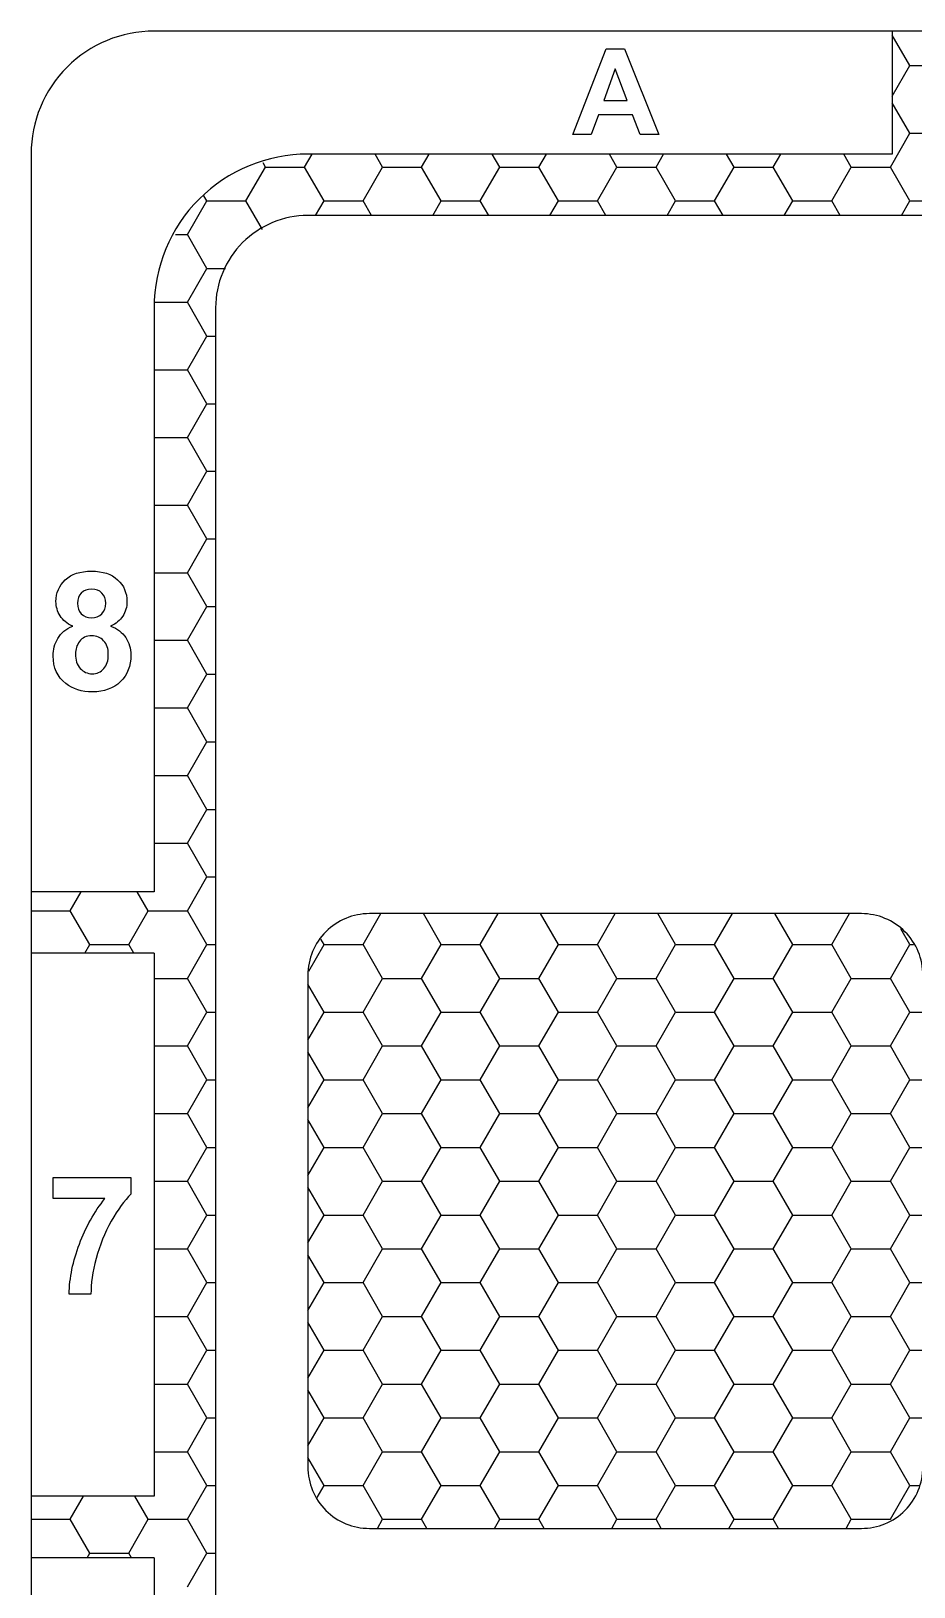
# Model space of a CAD drawing. Extents: x 0 to 11, y 0 to 11.
# Drawn here: x 0 to 1.794, y 7.836 to 11 of the extents above; entities that cross this region are included whole.
import ezdxf

# ---------------------------------------------------------------- set-up
doc = ezdxf.new("R2010")
doc.units = 0
doc.layers.get('0').update_dxf_attribs({"linetype": 'CONTINUOUS'})

msp = doc.modelspace()

# ---------------------------------------------------------------- linework, layer by layer
at = {"color": 7}
for p, q in [((10.75, 11), (0.25, 11)), ((1.75, 11), (1.75, 10.75)), ((1.1011, 10.7899), (1.1689, 10.964)), ((1.1689, 10.964), (1.2061, 10.964)), ((1.2061, 10.964), (1.2758, 10.7899)), ((1.1871, 10.9234), (1.1636, 10.8588)), ((1.2111, 10.8588), (1.1871, 10.9234)), ((1.1636, 10.8588), (1.2111, 10.8588)), ((1.1528, 10.8295), (1.1384, 10.7899)), ((1.2223, 10.8295), (1.1528, 10.8295)), ((1.2375, 10.7899), (1.2223, 10.8295)), ((1.1384, 10.7899), (1.1011, 10.7899)), ((1.2758, 10.7899), (1.2375, 10.7899)), ((0, 10.75), (0, 0.25)), ((1.75, 10.75), (0.5625, 10.75)), ((10.4375, 10.625), (0.5625, 10.625)), ((0.25, 10.4375), (0.25, 9.25)), ((0.375, 10.4375), (0.375, 0.5625)), ((0.0944, 9.8366), (0.0944, 9.8366)), ((0.0845, 9.7902), (0.0845, 9.7902)), ((0.0902, 9.7339), (0.0902, 9.7339)), ((0.25, 9.25), (0, 9.25)), ((1.6875, 9.2054), (0.6875, 9.2054)), ((0.25, 9.125), (0, 9.125)), ((0.25, 9.125), (0.25, 8.0208)), ((0.5625, 9.0804), (0.5625, 8.0804)), ((0.045, 8.6261), (0.045, 8.6686)), ((0.045, 8.6686), (0.2025, 8.6686)), ((0.2025, 8.6686), (0.2025, 8.635)), ((0.15, 8.6261), (0.045, 8.6261)), ((0.1216, 8.4317), (0.0772, 8.4317)), ((0.25, 8.0208), (0, 8.0208)), ((0.6875, 7.9554), (1.6875, 7.9554)), ((0.25, 7.8958), (0, 7.8958)), ((0.25, 7.8958), (0.25, 6.7917))]:
    msp.add_line(p, q, dxfattribs=at)
at = {"linetype": 'ByBlock'}
for p, q in [((1.7859, 10.9298), (1.75, 10.992)), ((1.75, 10.8675), (1.7859, 10.9298)), ((1.7859, 10.9298), (1.8653, 10.9298)), ((1.7859, 10.7923), (1.75, 10.8545)), ((1.7462, 10.7236), (1.7859, 10.7923)), ((1.7859, 10.7923), (1.8653, 10.7923)), ((0.4762, 10.7236), (0.4714, 10.7319)), ((0.5556, 10.7236), (0.5709, 10.75)), ((0.7144, 10.7236), (0.6991, 10.75)), ((0.7937, 10.7236), (0.809, 10.75)), ((0.9525, 10.7236), (0.9372, 10.75)), ((1.0319, 10.7236), (1.0471, 10.75)), ((1.1906, 10.7236), (1.1754, 10.75)), ((1.27, 10.7236), (1.2853, 10.75)), ((1.4287, 10.7236), (1.4135, 10.75)), ((1.5081, 10.7236), (1.5234, 10.75)), ((1.6669, 10.7236), (1.6516, 10.75)), ((0.4366, 10.6548), (0.4763, 10.7236)), ((0.4763, 10.7236), (0.5556, 10.7236)), ((0.5953, 10.6548), (0.5556, 10.7236)), ((0.6747, 10.6548), (0.7144, 10.7236)), ((0.7144, 10.7236), (0.7937, 10.7236)), ((0.8334, 10.6548), (0.7937, 10.7236)), ((0.9128, 10.6548), (0.9525, 10.7236)), ((0.9525, 10.7236), (1.0319, 10.7236)), ((1.0716, 10.6548), (1.0319, 10.7236)), ((1.1509, 10.6548), (1.1906, 10.7236)), ((1.1906, 10.7236), (1.27, 10.7236)), ((1.3097, 10.6548), (1.27, 10.7236)), ((1.3891, 10.6548), (1.4287, 10.7236)), ((1.4287, 10.7236), (1.5081, 10.7236)), ((1.5478, 10.6548), (1.5081, 10.7236)), ((1.6272, 10.6548), (1.6669, 10.7236)), ((1.6669, 10.7236), (1.7462, 10.7236)), ((1.7859, 10.6548), (1.7462, 10.7236)), ((0.3572, 10.6548), (0.3513, 10.665)), ((0.3175, 10.5861), (0.3572, 10.6548)), ((0.3572, 10.6548), (0.4366, 10.6548)), ((0.47, 10.5969), (0.4366, 10.6548)), ((0.5781, 10.625), (0.5953, 10.6548)), ((0.5953, 10.6548), (0.6747, 10.6548)), ((0.6919, 10.625), (0.6747, 10.6548)), ((0.8162, 10.625), (0.8334, 10.6548)), ((0.8334, 10.6548), (0.9128, 10.6548)), ((0.93, 10.625), (0.9128, 10.6548)), ((1.0543, 10.625), (1.0716, 10.6548)), ((1.0716, 10.6548), (1.1509, 10.6548)), ((1.1682, 10.625), (1.1509, 10.6548)), ((1.2925, 10.625), (1.3097, 10.6548)), ((1.3097, 10.6548), (1.3891, 10.6548)), ((1.4063, 10.625), (1.3891, 10.6548)), ((1.5306, 10.625), (1.5478, 10.6548)), ((1.5478, 10.6548), (1.6272, 10.6548)), ((1.6444, 10.625), (1.6272, 10.6548)), ((1.7687, 10.625), (1.7859, 10.6548)), ((1.7859, 10.6548), (1.8653, 10.6548)), ((0.2932, 10.5861), (0.3175, 10.5861)), ((0.3572, 10.5173), (0.3175, 10.5861)), ((0.3175, 10.4486), (0.3572, 10.5173)), ((0.3572, 10.5173), (0.3947, 10.5173)), ((0.2522, 10.4486), (0.3175, 10.4486)), ((0.3572, 10.3799), (0.3175, 10.4486)), ((0.3175, 10.3111), (0.3572, 10.3799)), ((0.3572, 10.3799), (0.375, 10.3799)), ((0.25, 10.3111), (0.3175, 10.3111)), ((0.3572, 10.2424), (0.3175, 10.3111)), ((0.3175, 10.1736), (0.3572, 10.2424)), ((0.3572, 10.2424), (0.375, 10.2424)), ((0.25, 10.1736), (0.3175, 10.1736)), ((0.3572, 10.1049), (0.3175, 10.1736)), ((0.3175, 10.0362), (0.3572, 10.1049)), ((0.3572, 10.1049), (0.375, 10.1049)), ((0.25, 10.0361), (0.3175, 10.0361)), ((0.3572, 9.9674), (0.3175, 10.0362)), ((0.3175, 9.8987), (0.3572, 9.9674)), ((0.3572, 9.9674), (0.375, 9.9674)), ((0.25, 9.8987), (0.3175, 9.8987)), ((0.3572, 9.8299), (0.3175, 9.8987)), ((0.3175, 9.7612), (0.3572, 9.8299)), ((0.3572, 9.8299), (0.375, 9.8299)), ((0.25, 9.7612), (0.3175, 9.7612)), ((0.3572, 9.6924), (0.3175, 9.7612)), ((0.3175, 9.6237), (0.3572, 9.6924)), ((0.3572, 9.6924), (0.375, 9.6924)), ((0.25, 9.6237), (0.3175, 9.6237)), ((0.3572, 9.555), (0.3175, 9.6237)), ((0.3175, 9.4862), (0.3572, 9.555)), ((0.3572, 9.555), (0.375, 9.555)), ((0.25, 9.4862), (0.3175, 9.4862)), ((0.3572, 9.4175), (0.3175, 9.4862)), ((0.3175, 9.3487), (0.3572, 9.4175)), ((0.3572, 9.4175), (0.375, 9.4175)), ((0.25, 9.3487), (0.3175, 9.3487)), ((0.3572, 9.28), (0.3175, 9.3487)), ((0.3175, 9.2113), (0.3572, 9.28)), ((0.3572, 9.28), (0.375, 9.28)), ((0.0794, 9.2113), (0.1017, 9.25)), ((0.2381, 9.2113), (0.2158, 9.25)), ((0, 9.2113), (0.0794, 9.2113)), ((0, 9.2113), (0, 9.2113)), ((0.1191, 9.1425), (0.0794, 9.2113)), ((0.1984, 9.1425), (0.2381, 9.2113)), ((0.2381, 9.2113), (0.3175, 9.2113)), ((0.3572, 9.1425), (0.3175, 9.2113)), ((0.6747, 9.1425), (0.711, 9.2054)), ((0.8334, 9.1425), (0.7972, 9.2054)), ((0.9128, 9.1425), (0.9491, 9.2054)), ((1.0716, 9.1425), (1.0353, 9.2054)), ((1.1509, 9.1425), (1.1872, 9.2054)), ((1.3097, 9.1425), (1.2734, 9.2054)), ((1.3891, 9.1425), (1.4253, 9.2054)), ((1.5478, 9.1425), (1.5115, 9.2054)), ((1.6272, 9.1425), (1.6635, 9.2054)), ((0.5953, 9.1425), (0.589, 9.1535)), ((1.7859, 9.1425), (1.7676, 9.1743)), ((0.1089, 9.125), (0.1191, 9.1425)), ((0.1191, 9.1425), (0.1984, 9.1425)), ((0.2086, 9.125), (0.1984, 9.1425)), ((0.3175, 9.0738), (0.3572, 9.1425)), ((0.3572, 9.1425), (0.375, 9.1425)), ((0.5641, 9.0885), (0.5953, 9.1425)), ((0.5953, 9.1425), (0.6747, 9.1425)), ((0.7144, 9.0738), (0.6747, 9.1425)), ((0.7937, 9.0738), (0.8334, 9.1425)), ((0.8334, 9.1425), (0.9128, 9.1425)), ((0.9525, 9.0738), (0.9128, 9.1425)), ((1.0319, 9.0738), (1.0716, 9.1425)), ((1.0716, 9.1425), (1.1509, 9.1425)), ((1.1906, 9.0738), (1.1509, 9.1425)), ((1.27, 9.0738), (1.3097, 9.1425)), ((1.3097, 9.1425), (1.3891, 9.1425)), ((1.4287, 9.0738), (1.3891, 9.1425)), ((1.5081, 9.0738), (1.5478, 9.1425)), ((1.5478, 9.1425), (1.6272, 9.1425)), ((1.6669, 9.0738), (1.6272, 9.1425)), ((1.7462, 9.0738), (1.7859, 9.1425)), ((1.7859, 9.1425), (1.7934, 9.1425)), ((0.25, 9.0738), (0.3175, 9.0738)), ((0.3572, 9.005), (0.3175, 9.0738)), ((0.5953, 9.005), (0.5625, 9.0619)), ((0.6747, 9.005), (0.7144, 9.0738)), ((0.7144, 9.0738), (0.7937, 9.0738)), ((0.8334, 9.005), (0.7937, 9.0738)), ((0.9128, 9.005), (0.9525, 9.0738)), ((0.9525, 9.0738), (1.0319, 9.0738)), ((1.0716, 9.005), (1.0319, 9.0738)), ((1.1509, 9.005), (1.1906, 9.0738)), ((1.1906, 9.0738), (1.27, 9.0738)), ((1.3097, 9.005), (1.27, 9.0738)), ((1.3891, 9.005), (1.4287, 9.0738)), ((1.4287, 9.0738), (1.5081, 9.0738)), ((1.5478, 9.005), (1.5081, 9.0738)), ((1.6272, 9.005), (1.6669, 9.0738)), ((1.6669, 9.0738), (1.7462, 9.0738)), ((1.7859, 9.005), (1.7462, 9.0738)), ((0.3175, 8.9363), (0.3572, 9.005)), ((0.3572, 9.005), (0.375, 9.005)), ((0.5625, 8.9482), (0.5953, 9.005)), ((0.5953, 9.005), (0.6747, 9.005)), ((0.7144, 8.9363), (0.6747, 9.005)), ((0.7937, 8.9363), (0.8334, 9.005)), ((0.8334, 9.005), (0.9128, 9.005)), ((0.9525, 8.9363), (0.9128, 9.005)), ((1.0319, 8.9363), (1.0716, 9.005)), ((1.0716, 9.005), (1.1509, 9.005)), ((1.1906, 8.9363), (1.1509, 9.005)), ((1.27, 8.9363), (1.3097, 9.005)), ((1.3097, 9.005), (1.3891, 9.005)), ((1.4287, 8.9363), (1.3891, 9.005)), ((1.5081, 8.9363), (1.5478, 9.005)), ((1.5478, 9.005), (1.6272, 9.005)), ((1.6669, 8.9363), (1.6272, 9.005)), ((1.7462, 8.9363), (1.7859, 9.005)), ((1.7859, 9.005), (1.8125, 9.005)), ((0.25, 8.9363), (0.3175, 8.9363)), ((0.3572, 8.8676), (0.3175, 8.9363)), ((0.5953, 8.8676), (0.5625, 8.9244)), ((0.6747, 8.8676), (0.7144, 8.9363)), ((0.7144, 8.9363), (0.7937, 8.9363)), ((0.8334, 8.8676), (0.7937, 8.9363)), ((0.9128, 8.8676), (0.9525, 8.9363)), ((0.9525, 8.9363), (1.0319, 8.9363)), ((1.0716, 8.8676), (1.0319, 8.9363)), ((1.1509, 8.8676), (1.1906, 8.9363)), ((1.1906, 8.9363), (1.27, 8.9363)), ((1.3097, 8.8676), (1.27, 8.9363)), ((1.3891, 8.8676), (1.4287, 8.9363)), ((1.4287, 8.9363), (1.5081, 8.9363)), ((1.5478, 8.8676), (1.5081, 8.9363)), ((1.6272, 8.8676), (1.6669, 8.9363)), ((1.6669, 8.9363), (1.7462, 8.9363)), ((1.7859, 8.8676), (1.7462, 8.9363)), ((0.3175, 8.7988), (0.3572, 8.8676)), ((0.3572, 8.8676), (0.375, 8.8676)), ((0.5625, 8.8107), (0.5953, 8.8676)), ((0.5953, 8.8676), (0.6747, 8.8676)), ((0.7144, 8.7988), (0.6747, 8.8676)), ((0.7937, 8.7988), (0.8334, 8.8676)), ((0.8334, 8.8676), (0.9128, 8.8676)), ((0.9525, 8.7988), (0.9128, 8.8676)), ((1.0319, 8.7988), (1.0716, 8.8676)), ((1.0716, 8.8676), (1.1509, 8.8676)), ((1.1906, 8.7988), (1.1509, 8.8676)), ((1.27, 8.7988), (1.3097, 8.8676)), ((1.3097, 8.8676), (1.3891, 8.8676)), ((1.4287, 8.7988), (1.3891, 8.8676)), ((1.5081, 8.7988), (1.5478, 8.8676)), ((1.5478, 8.8676), (1.6272, 8.8676)), ((1.6669, 8.7988), (1.6272, 8.8676)), ((1.7462, 8.7988), (1.7859, 8.8676)), ((1.7859, 8.8676), (1.8125, 8.8676)), ((0.25, 8.7988), (0.3175, 8.7988)), ((0.3572, 8.7301), (0.3175, 8.7988)), ((0.6747, 8.7301), (0.7144, 8.7988)), ((0.7144, 8.7988), (0.7937, 8.7988)), ((0.8334, 8.7301), (0.7937, 8.7988)), ((0.9128, 8.7301), (0.9525, 8.7988)), ((0.9525, 8.7988), (1.0319, 8.7988)), ((1.0716, 8.7301), (1.0319, 8.7988)), ((1.1509, 8.7301), (1.1906, 8.7988)), ((1.1906, 8.7988), (1.27, 8.7988)), ((1.3097, 8.7301), (1.27, 8.7988)), ((1.3891, 8.7301), (1.4287, 8.7988)), ((1.4287, 8.7988), (1.5081, 8.7988)), ((1.5478, 8.7301), (1.5081, 8.7988)), ((1.6272, 8.7301), (1.6669, 8.7988)), ((1.6669, 8.7988), (1.7462, 8.7988)), ((1.7859, 8.7301), (1.7462, 8.7988)), ((0.5953, 8.7301), (0.5625, 8.7869)), ((0.3175, 8.6613), (0.3572, 8.7301)), ((0.3572, 8.7301), (0.375, 8.7301)), ((0.5625, 8.6732), (0.5953, 8.7301)), ((0.5953, 8.7301), (0.6747, 8.7301)), ((0.7144, 8.6613), (0.6747, 8.7301)), ((0.7937, 8.6613), (0.8334, 8.7301)), ((0.8334, 8.7301), (0.9128, 8.7301)), ((0.9525, 8.6613), (0.9128, 8.7301)), ((1.0319, 8.6613), (1.0716, 8.7301)), ((1.0716, 8.7301), (1.1509, 8.7301)), ((1.1906, 8.6613), (1.1509, 8.7301)), ((1.27, 8.6613), (1.3097, 8.7301)), ((1.3097, 8.7301), (1.3891, 8.7301)), ((1.4287, 8.6613), (1.3891, 8.7301)), ((1.5081, 8.6613), (1.5478, 8.7301)), ((1.5478, 8.7301), (1.6272, 8.7301)), ((1.6669, 8.6613), (1.6272, 8.7301)), ((1.7462, 8.6613), (1.7859, 8.7301)), ((1.7859, 8.7301), (1.8125, 8.7301)), ((0.25, 8.6613), (0.3175, 8.6613)), ((0.3572, 8.5926), (0.3175, 8.6613)), ((0.5953, 8.5926), (0.5625, 8.6494)), ((0.6747, 8.5926), (0.7144, 8.6613)), ((0.7144, 8.6613), (0.7937, 8.6613)), ((0.8334, 8.5926), (0.7937, 8.6613)), ((0.9128, 8.5926), (0.9525, 8.6613)), ((0.9525, 8.6613), (1.0319, 8.6613)), ((1.0716, 8.5926), (1.0319, 8.6613)), ((1.1509, 8.5926), (1.1906, 8.6613)), ((1.1906, 8.6613), (1.27, 8.6613)), ((1.3097, 8.5926), (1.27, 8.6613)), ((1.3891, 8.5926), (1.4287, 8.6613)), ((1.4287, 8.6613), (1.5081, 8.6613)), ((1.5478, 8.5926), (1.5081, 8.6613)), ((1.6272, 8.5926), (1.6669, 8.6613)), ((1.6669, 8.6613), (1.7462, 8.6613)), ((1.7859, 8.5926), (1.7462, 8.6613)), ((0.3175, 8.5239), (0.3572, 8.5926)), ((0.3572, 8.5926), (0.375, 8.5926)), ((0.5625, 8.5358), (0.5953, 8.5926)), ((0.5953, 8.5926), (0.6747, 8.5926)), ((0.7144, 8.5239), (0.6747, 8.5926)), ((0.7937, 8.5239), (0.8334, 8.5926)), ((0.8334, 8.5926), (0.9128, 8.5926)), ((0.9525, 8.5239), (0.9128, 8.5926)), ((1.0319, 8.5239), (1.0716, 8.5926)), ((1.0716, 8.5926), (1.1509, 8.5926)), ((1.1906, 8.5239), (1.1509, 8.5926)), ((1.27, 8.5239), (1.3097, 8.5926)), ((1.3097, 8.5926), (1.3891, 8.5926)), ((1.4287, 8.5239), (1.3891, 8.5926)), ((1.5081, 8.5239), (1.5478, 8.5926)), ((1.5478, 8.5926), (1.6272, 8.5926)), ((1.6669, 8.5239), (1.6272, 8.5926)), ((1.7462, 8.5239), (1.7859, 8.5926)), ((1.7859, 8.5926), (1.8125, 8.5926)), ((0.25, 8.5239), (0.3175, 8.5239)), ((0.3572, 8.4551), (0.3175, 8.5239)), ((0.5953, 8.4551), (0.5625, 8.5119)), ((0.6747, 8.4551), (0.7144, 8.5239)), ((0.7144, 8.5239), (0.7937, 8.5239)), ((0.8334, 8.4551), (0.7937, 8.5239)), ((0.9128, 8.4551), (0.9525, 8.5239)), ((0.9525, 8.5239), (1.0319, 8.5239)), ((1.0716, 8.4551), (1.0319, 8.5239)), ((1.1509, 8.4551), (1.1906, 8.5239)), ((1.1906, 8.5239), (1.27, 8.5239)), ((1.3097, 8.4551), (1.27, 8.5239)), ((1.3891, 8.4551), (1.4287, 8.5239)), ((1.4287, 8.5239), (1.5081, 8.5239)), ((1.5478, 8.4551), (1.5081, 8.5239)), ((1.6272, 8.4551), (1.6669, 8.5239)), ((1.6669, 8.5239), (1.7462, 8.5239)), ((1.7859, 8.4551), (1.7462, 8.5239)), ((0.3175, 8.3864), (0.3572, 8.4551)), ((0.3572, 8.4551), (0.375, 8.4551)), ((0.5625, 8.3983), (0.5953, 8.4551)), ((0.5953, 8.4551), (0.6747, 8.4551)), ((0.7144, 8.3864), (0.6747, 8.4551)), ((0.7937, 8.3864), (0.8334, 8.4551)), ((0.8334, 8.4551), (0.9128, 8.4551)), ((0.9525, 8.3864), (0.9128, 8.4551)), ((1.0319, 8.3864), (1.0716, 8.4551)), ((1.0716, 8.4551), (1.1509, 8.4551)), ((1.1906, 8.3864), (1.1509, 8.4551)), ((1.27, 8.3864), (1.3097, 8.4551)), ((1.3097, 8.4551), (1.3891, 8.4551)), ((1.4287, 8.3864), (1.3891, 8.4551)), ((1.5081, 8.3864), (1.5478, 8.4551)), ((1.5478, 8.4551), (1.6272, 8.4551)), ((1.6669, 8.3864), (1.6272, 8.4551)), ((1.7462, 8.3864), (1.7859, 8.4551)), ((1.7859, 8.4551), (1.8125, 8.4551)), ((0.25, 8.3864), (0.3175, 8.3864)), ((0.3572, 8.3176), (0.3175, 8.3864)), ((0.6747, 8.3176), (0.7144, 8.3864)), ((0.7144, 8.3864), (0.7937, 8.3864)), ((0.8334, 8.3176), (0.7937, 8.3864)), ((0.9128, 8.3176), (0.9525, 8.3864)), ((0.9525, 8.3864), (1.0319, 8.3864)), ((1.0716, 8.3176), (1.0319, 8.3864)), ((1.1509, 8.3176), (1.1906, 8.3864)), ((1.1906, 8.3864), (1.27, 8.3864)), ((1.3097, 8.3176), (1.27, 8.3864)), ((1.3891, 8.3176), (1.4287, 8.3864)), ((1.4287, 8.3864), (1.5081, 8.3864)), ((1.5478, 8.3176), (1.5081, 8.3864)), ((1.6272, 8.3176), (1.6669, 8.3864)), ((1.6669, 8.3864), (1.7462, 8.3864)), ((1.7859, 8.3176), (1.7462, 8.3864)), ((0.5953, 8.3176), (0.5625, 8.3745)), ((0.3175, 8.2489), (0.3572, 8.3176)), ((0.3572, 8.3176), (0.375, 8.3176)), ((0.5625, 8.2608), (0.5953, 8.3176)), ((0.5953, 8.3176), (0.6747, 8.3176)), ((0.7144, 8.2489), (0.6747, 8.3176)), ((0.7937, 8.2489), (0.8334, 8.3176)), ((0.8334, 8.3176), (0.9128, 8.3176)), ((0.9525, 8.2489), (0.9128, 8.3176)), ((1.0319, 8.2489), (1.0716, 8.3176)), ((1.0716, 8.3176), (1.1509, 8.3176)), ((1.1906, 8.2489), (1.1509, 8.3176)), ((1.27, 8.2489), (1.3097, 8.3176)), ((1.3097, 8.3176), (1.3891, 8.3176)), ((1.4287, 8.2489), (1.3891, 8.3176)), ((1.5081, 8.2489), (1.5478, 8.3176)), ((1.5478, 8.3176), (1.6272, 8.3176)), ((1.6669, 8.2489), (1.6272, 8.3176)), ((1.7462, 8.2489), (1.7859, 8.3176)), ((1.7859, 8.3176), (1.8125, 8.3176)), ((0.25, 8.2489), (0.3175, 8.2489)), ((0.3572, 8.1802), (0.3175, 8.2489)), ((0.5953, 8.1802), (0.5625, 8.237)), ((0.6747, 8.1802), (0.7144, 8.2489)), ((0.7144, 8.2489), (0.7937, 8.2489)), ((0.8334, 8.1802), (0.7937, 8.2489)), ((0.9128, 8.1802), (0.9525, 8.2489)), ((0.9525, 8.2489), (1.0319, 8.2489)), ((1.0716, 8.1802), (1.0319, 8.2489)), ((1.1509, 8.1802), (1.1906, 8.2489)), ((1.1906, 8.2489), (1.27, 8.2489)), ((1.3097, 8.1802), (1.27, 8.2489)), ((1.3891, 8.1802), (1.4287, 8.2489)), ((1.4287, 8.2489), (1.5081, 8.2489)), ((1.5478, 8.1802), (1.5081, 8.2489)), ((1.6272, 8.1802), (1.6669, 8.2489)), ((1.6669, 8.2489), (1.7462, 8.2489)), ((1.7859, 8.1802), (1.7462, 8.2489)), ((0.3175, 8.1114), (0.3572, 8.1802)), ((0.3572, 8.1801), (0.375, 8.1801)), ((0.5625, 8.1233), (0.5953, 8.1802)), ((0.5953, 8.1801), (0.6747, 8.1801)), ((0.7144, 8.1114), (0.6747, 8.1802)), ((0.7937, 8.1114), (0.8334, 8.1802)), ((0.8334, 8.1801), (0.9128, 8.1801)), ((0.9525, 8.1114), (0.9128, 8.1802)), ((1.0319, 8.1114), (1.0716, 8.1802)), ((1.0716, 8.1801), (1.1509, 8.1801)), ((1.1906, 8.1114), (1.1509, 8.1802)), ((1.27, 8.1114), (1.3097, 8.1802)), ((1.3097, 8.1801), (1.3891, 8.1801)), ((1.4287, 8.1114), (1.3891, 8.1802)), ((1.5081, 8.1114), (1.5478, 8.1802)), ((1.5478, 8.1801), (1.6272, 8.1801)), ((1.6669, 8.1114), (1.6272, 8.1802)), ((1.7462, 8.1114), (1.7859, 8.1802)), ((1.7859, 8.1801), (1.8125, 8.1801)), ((0.25, 8.1114), (0.3175, 8.1114)), ((0.3572, 8.0427), (0.3175, 8.1114)), ((0.5953, 8.0427), (0.5625, 8.0995)), ((0.6747, 8.0427), (0.7144, 8.1114)), ((0.7144, 8.1114), (0.7937, 8.1114)), ((0.8334, 8.0427), (0.7937, 8.1114)), ((0.9128, 8.0427), (0.9525, 8.1114)), ((0.9525, 8.1114), (1.0319, 8.1114)), ((1.0716, 8.0427), (1.0319, 8.1114)), ((1.1509, 8.0427), (1.1906, 8.1114)), ((1.1906, 8.1114), (1.27, 8.1114)), ((1.3097, 8.0427), (1.27, 8.1114)), ((1.3891, 8.0427), (1.4287, 8.1114)), ((1.4287, 8.1114), (1.5081, 8.1114)), ((1.5478, 8.0427), (1.5081, 8.1114)), ((1.6272, 8.0427), (1.6669, 8.1114)), ((1.6669, 8.1114), (1.7462, 8.1114)), ((1.7859, 8.0427), (1.7462, 8.1114)), ((0.3175, 7.9739), (0.3572, 8.0427)), ((0.3572, 8.0427), (0.375, 8.0427)), ((0.5814, 8.0185), (0.5953, 8.0427)), ((0.5953, 8.0427), (0.6747, 8.0427)), ((0.7144, 7.9739), (0.6747, 8.0427)), ((0.7937, 7.9739), (0.8334, 8.0427)), ((0.8334, 8.0427), (0.9128, 8.0427)), ((0.9525, 7.9739), (0.9128, 8.0427)), ((1.0319, 7.9739), (1.0716, 8.0427)), ((1.0716, 8.0427), (1.1509, 8.0427)), ((1.1906, 7.9739), (1.1509, 8.0427)), ((1.27, 7.9739), (1.3097, 8.0427)), ((1.3097, 8.0427), (1.3891, 8.0427)), ((1.4287, 7.9739), (1.3891, 8.0427)), ((1.5081, 7.9739), (1.5478, 8.0427)), ((1.5478, 8.0427), (1.6272, 8.0427)), ((1.6669, 7.9739), (1.6272, 8.0427)), ((1.7462, 7.9739), (1.7859, 8.0427)), ((1.7859, 8.0427), (1.805, 8.0427)), ((0.0794, 7.9739), (0.1065, 8.0208)), ((0.2381, 7.9739), (0.211, 8.0208)), ((0, 7.9739), (0.0794, 7.9739)), ((0, 7.9739), (0, 7.9739)), ((0.1191, 7.9052), (0.0794, 7.9739)), ((0.1984, 7.9052), (0.2381, 7.9739)), ((0.2381, 7.9739), (0.3175, 7.9739)), ((0.3572, 7.9052), (0.3175, 7.9739)), ((0.7037, 7.9554), (0.7144, 7.9739)), ((0.7144, 7.9739), (0.7937, 7.9739)), ((0.8045, 7.9554), (0.7937, 7.9739)), ((0.9418, 7.9554), (0.9525, 7.9739)), ((0.9525, 7.9739), (1.0319, 7.9739)), ((1.0426, 7.9554), (1.0319, 7.9739)), ((1.1799, 7.9554), (1.1906, 7.9739)), ((1.1906, 7.9739), (1.27, 7.9739)), ((1.2807, 7.9554), (1.27, 7.9739)), ((1.418, 7.9554), (1.4287, 7.9739)), ((1.4287, 7.9739), (1.5081, 7.9739)), ((1.5188, 7.9554), (1.5081, 7.9739)), ((1.6562, 7.9554), (1.6669, 7.9739)), ((1.6669, 7.9739), (1.7462, 7.9739)), ((1.747, 7.9727), (1.7462, 7.9739)), ((0.1137, 7.8958), (0.1191, 7.9052)), ((0.1191, 7.9052), (0.1984, 7.9052)), ((0.2038, 7.8958), (0.1984, 7.9052)), ((0.3175, 7.8364), (0.3572, 7.9052)), ((0.3572, 7.9052), (0.375, 7.9052))]:
    msp.add_line(p, q, dxfattribs=at)
at = {"color": 7}
for points in [[(0.25, 11), (0.1837, 11), (0.1201, 10.9737), (0.0732, 10.9268)], [(0.0732, 10.9268), (0.0263, 10.8799), (0, 10.8163), (0, 10.75)], [(0.5625, 10.75), (0.4796, 10.75), (0.4001, 10.7171), (0.3415, 10.6585)], [(0.3415, 10.6585), (0.2829, 10.5999), (0.25, 10.5204), (0.25, 10.4375)], [(0.5625, 10.625), (0.5128, 10.625), (0.4651, 10.6052), (0.4299, 10.5701)], [(0.4299, 10.5701), (0.3948, 10.5349), (0.375, 10.4872), (0.375, 10.4375)], [(0.0505, 9.8399), (0.0505, 9.8578), (0.0571, 9.8725), (0.0694, 9.8843)], [(0.0694, 9.8843), (0.0821, 9.8962), (0.0996, 9.9018), (0.1228, 9.9018)], [(0.1228, 9.9018), (0.1455, 9.9018), (0.1635, 9.8962), (0.1758, 9.8843)], [(0.1758, 9.8843), (0.1886, 9.8725), (0.1947, 9.8578), (0.1947, 9.8399)], [(0.059, 9.811), (0.0533, 9.82), (0.0505, 9.8295), (0.0505, 9.8399)], [(0.102, 9.8574), (0.0968, 9.8522), (0.0944, 9.8451), (0.0944, 9.8366)], [(0.1233, 9.8654), (0.1143, 9.8654), (0.1072, 9.8626), (0.102, 9.8574)], [(0.1436, 9.8574), (0.1384, 9.8626), (0.1318, 9.8654), (0.1233, 9.8654)], [(0.1517, 9.8366), (0.1517, 9.8455), (0.1488, 9.8522), (0.1436, 9.8574)], [(0.1947, 9.8399), (0.1947, 9.829), (0.1919, 9.8191), (0.1862, 9.8101)], [(0.0845, 9.7902), (0.0727, 9.7954), (0.0642, 9.802), (0.059, 9.811)], [(0.0944, 9.8366), (0.0944, 9.8276), (0.0968, 9.8205), (0.102, 9.8153)], [(0.102, 9.8153), (0.1072, 9.8101), (0.1143, 9.8072), (0.1228, 9.8072)], [(0.1228, 9.8072), (0.1313, 9.8072), (0.1384, 9.8101), (0.1436, 9.8153)], [(0.1436, 9.8153), (0.1488, 9.8205), (0.1517, 9.8276), (0.1517, 9.8366)], [(0.1862, 9.8101), (0.1805, 9.8016), (0.1725, 9.7949), (0.1616, 9.7902)], [(0.0542, 9.7651), (0.0609, 9.776), (0.0708, 9.7845), (0.0845, 9.7902)], [(0.1616, 9.7902), (0.1753, 9.785), (0.1853, 9.777), (0.1923, 9.767)], [(0.0448, 9.7292), (0.0448, 9.7424), (0.0476, 9.7543), (0.0542, 9.7651)], [(0.0982, 9.759), (0.0926, 9.7509), (0.0902, 9.7429), (0.0902, 9.7339)], [(0.1233, 9.7703), (0.1119, 9.7703), (0.1039, 9.7666), (0.0982, 9.759)], [(0.1474, 9.7604), (0.1413, 9.767), (0.1332, 9.7703), (0.1233, 9.7703)], [(0.1569, 9.733), (0.1569, 9.7443), (0.154, 9.7533), (0.1474, 9.7604)], [(0.1923, 9.767), (0.199, 9.7566), (0.2028, 9.7448), (0.2028, 9.7311)], [(0.0703, 9.6734), (0.0533, 9.6871), (0.0448, 9.7055), (0.0448, 9.7292)], [(0.0902, 9.7339), (0.0902, 9.7212), (0.093, 9.7112), (0.0996, 9.7041)], [(0.1479, 9.7037), (0.154, 9.7103), (0.1569, 9.7202), (0.1569, 9.733)], [(0.2028, 9.7311), (0.2028, 9.7089), (0.1957, 9.6909), (0.1815, 9.6772)], [(0.0996, 9.7041), (0.1063, 9.697), (0.1143, 9.6932), (0.1242, 9.6932)], [(0.1242, 9.6932), (0.1337, 9.6932), (0.1413, 9.697), (0.1479, 9.7037)], [(0.1247, 9.6564), (0.103, 9.6564), (0.085, 9.662), (0.0703, 9.6734)], [(0.1815, 9.6772), (0.1673, 9.6634), (0.1484, 9.6564), (0.1247, 9.6564)], [(0.6875, 9.2054), (0.6543, 9.2054), (0.6226, 9.1922), (0.5991, 9.1687)], [(1.7759, 9.1687), (1.7524, 9.1922), (1.7207, 9.2054), (1.6875, 9.2054)], [(0.5991, 9.1687), (0.5757, 9.1453), (0.5625, 9.1135), (0.5625, 9.0804)], [(1.8125, 9.0804), (1.8125, 9.1135), (1.7993, 9.1453), (1.7759, 9.1687)], [(0.098, 8.5334), (0.1108, 8.5679), (0.1283, 8.5986), (0.15, 8.6261)], [(0.2025, 8.635), (0.1897, 8.6223), (0.1765, 8.6038), (0.1628, 8.5802)], [(0.1628, 8.5802), (0.1495, 8.5561), (0.1391, 8.531), (0.132, 8.504)], [(0.0772, 8.4317), (0.0781, 8.4648), (0.0847, 8.4988), (0.098, 8.5334)], [(0.132, 8.504), (0.1249, 8.4771), (0.1216, 8.4529), (0.1216, 8.4317)], [(0.5625, 8.0804), (0.5625, 8.0472), (0.5757, 8.0154), (0.5991, 7.992)], [(1.7759, 7.992), (1.7993, 8.0154), (1.8125, 8.0472), (1.8125, 8.0804)], [(0.5991, 7.992), (0.6226, 7.9685), (0.6543, 7.9554), (0.6875, 7.9554)], [(1.6875, 7.9554), (1.7207, 7.9554), (1.7524, 7.9685), (1.7759, 7.992)]]:
    msp.add_open_spline(points, degree=3, dxfattribs=at)

doc.saveas('drawing.dxf')
